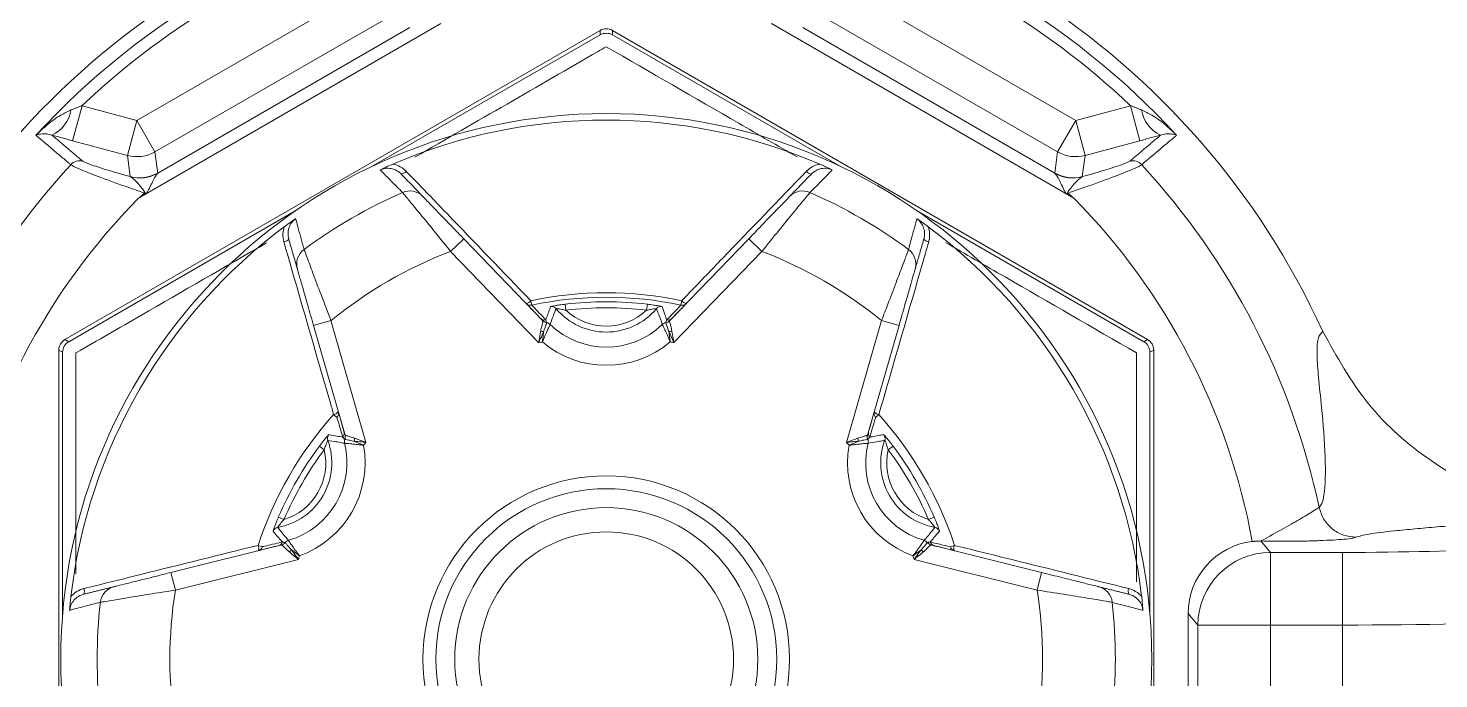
# Model space of a CAD drawing. Extents: x 12.1 to 108.7, y 1 to 80.4.
# Drawn here: x 102.11 to 103.274, y 31.961 to 32.497 of the extents above; entities that cross this region are included whole.
import ezdxf

# ---------------------------------------------------------------- set-up
doc = ezdxf.new("R2010")
doc.units = 0
doc.header["$MEASUREMENT"] = 0
doc.linetypes.add('SLD-Solid', pattern=[0])
doc.layers.add('OBJECT', color=7, linetype='CONTINUOUS')

msp = doc.modelspace()

# ---------------------------------------------------------------- linework, layer by layer
at = {"layer": 'OBJECT', "linetype": 'SLD-Solid', "lineweight": 15}
for p, q in [((102.3956, 32.5345), (102.1995, 32.4213)), ((102.9741, 32.4213), (102.778, 32.5345)), ((102.2145, 32.3953), (102.4106, 32.5085)), ((102.763, 32.5085), (102.9591, 32.3953)), ((102.5818, 32.4955), (102.1402, 32.2405)), ((102.4504, 32.5011), (102.201, 32.3571)), ((102.2168, 32.3777), (102.4247, 32.4978)), ((102.5818, 32.4919), (102.3943, 32.3837)), ((102.5818, 32.4919), (102.5818, 32.4955)), ((103.0334, 32.2405), (102.5918, 32.4955)), ((102.5918, 32.4955), (102.5918, 32.4919)), ((102.7793, 32.3837), (102.5918, 32.4919)), ((102.9726, 32.3571), (102.7232, 32.5011)), ((102.7489, 32.4978), (102.9568, 32.3777)), ((102.1543, 32.4334), (102.1465, 32.4045)), ((102.1543, 32.4334), (102.1995, 32.4213)), ((102.9741, 32.4213), (103.0194, 32.4334)), ((103.0271, 32.4045), (103.0194, 32.4334)), ((102.1995, 32.4213), (102.1918, 32.3923)), ((102.1995, 32.4213), (102.2145, 32.3953)), ((102.9591, 32.3953), (102.9741, 32.4213)), ((102.9818, 32.3923), (102.9741, 32.4213)), ((102.1918, 32.3923), (102.1465, 32.4045)), ((103.0271, 32.4045), (102.9818, 32.3923)), ((102.1941, 32.3749), (102.1918, 32.3923)), ((102.2145, 32.3953), (102.2168, 32.3779)), ((102.9568, 32.3779), (102.9591, 32.3953)), ((102.9818, 32.3923), (102.9795, 32.3749)), ((102.2065, 32.3605), (102.206, 32.3612)), ((102.9676, 32.3612), (102.9671, 32.3605)), ((102.3308, 32.347), (102.1433, 32.2387)), ((103.0303, 32.2387), (102.8428, 32.347)), ((102.4584, 32.3133), (102.4692, 32.3237)), ((102.4692, 32.3237), (102.5346, 32.2559)), ((102.639, 32.2559), (102.7044, 32.3237)), ((102.7152, 32.3133), (102.7044, 32.3237)), ((102.531, 32.238), (102.4584, 32.3133)), ((102.7152, 32.3133), (102.6426, 32.238)), ((102.5253, 32.269), (102.5245, 32.2726)), ((102.5529, 32.2697), (102.5535, 32.2647)), ((102.6201, 32.2647), (102.6207, 32.2697)), ((102.6483, 32.269), (102.6491, 32.2726)), ((102.3597, 32.2563), (102.3453, 32.2522)), ((102.3713, 32.1616), (102.3453, 32.2522)), ((102.3597, 32.2563), (102.3885, 32.1557)), ((102.7851, 32.1557), (102.8139, 32.2563)), ((102.8283, 32.2522), (102.8023, 32.1616)), ((102.8139, 32.2563), (102.8283, 32.2522)), ((102.1402, 32.2405), (102.1433, 32.2387)), ((103.0303, 32.2387), (103.0334, 32.2405)), ((102.1352, 32.2319), (102.1352, 31.7219)), ((102.1383, 32.2301), (102.1352, 32.2319)), ((102.1383, 32.2301), (102.1383, 32.0136)), ((103.0384, 32.2319), (103.0353, 32.2301)), ((103.0353, 32.0136), (103.0353, 32.2301)), ((103.0384, 31.7219), (103.0384, 32.2319)), ((102.3646, 32.1762), (102.3619, 32.1787)), ((102.809, 32.1762), (102.8117, 32.1787)), ((102.3542, 32.1496), (102.3502, 32.1526)), ((102.8235, 32.1526), (102.8194, 32.1496)), ((102.3163, 32.094), (102.3209, 32.092)), ((102.8527, 32.092), (102.8573, 32.094)), ((103.1267, 32.0744), (103.1347, 32.065)), ((102.2277, 32.0484), (102.3191, 32.0712)), ((102.3031, 32.0696), (102.2996, 32.0708)), ((102.8545, 32.0712), (102.9459, 32.0484)), ((102.8705, 32.0696), (102.874, 32.0708)), ((103.1347, 32.0051), (103.1347, 32.065)), ((103.1347, 32.065), (103.1943, 32.065)), ((103.1943, 32.0051), (103.1943, 32.065)), ((102.2313, 32.0339), (102.2277, 32.0484)), ((102.3328, 32.0592), (102.2313, 32.0339)), ((102.9423, 32.0339), (102.8408, 32.0592)), ((102.9423, 32.0339), (102.9459, 32.0484)), ((103.0668, 32.0145), (103.0668, 31.9393)), ((103.0748, 32.0051), (103.0668, 32.0145)), ((103.1347, 32.0051), (103.0748, 32.0051)), ((103.0748, 32.0051), (103.0748, 31.9487)), ((103.1347, 32.0051), (103.1347, 31.9487)), ((103.1943, 32.0051), (103.1347, 32.0051)), ((103.1943, 32.0051), (103.1943, 31.9487))]:
    msp.add_line(p, q, dxfattribs=at)
for radius in [0.45, 0.1512, 0.1406, 0.125, 0.105]:
    msp.add_circle((102.5868, 31.9769), radius, dxfattribs=at)
for centre, radius, start, end in [((102.5868, 31.9769), 0.65, 24.5823, 155.4177), ((102.5868, 31.9769), 0.6388, 102.5667, 137.4333), ((102.5868, 31.9769), 0.6388, 42.5667, 77.4333), ((102.5868, 31.9769), 0.6289, 106.5431, 133.4569), ((102.5868, 31.9769), 0.6289, 46.5431, 73.4569), ((102.1182, 32.4341), 0.0273, 294.4858, 351.3723), ((102.5868, 31.9769), 0.4447, 66.6768, 113.3232), ((103.0554, 32.4341), 0.0273, 188.6277, 245.5142), ((102.1524, 32.378), 0.01, 75.4483, 137.4166), ((102.1995, 32.4214), 0.03, 255.0672, 299.9328), ((102.9741, 32.4214), 0.03, 240.0672, 284.9328), ((103.0212, 32.378), 0.01, 42.5834, 104.5517), ((102.5868, 31.9769), 0.6012, 137.2855, 167.9698), ((102.2018, 32.4039), 0.03, 255.0672, 299.9328), ((102.2019, 32.4038), 0.03, 255.361, 299.7401), ((102.4172, 32.3826), 0.00554, 274.1249, 324.0912), ((102.7564, 32.3826), 0.00554, 215.9088, 265.8751), ((102.9718, 32.4039), 0.03, 240.0672, 284.9328), ((102.9717, 32.4038), 0.03, 240.2599, 284.639), ((102.5868, 31.9769), 0.6012, 12.0302, 42.7145), ((102.4248, 32.3481), 0.015, 44.0247, 113.6711), ((102.7488, 32.3481), 0.015, 66.3289, 135.9753), ((102.5868, 31.9769), 0.5417, 135.4189, 169.6766), ((102.5868, 31.9769), 0.42, 113.5827, 126.4173), ((102.5868, 31.9769), 0.42, 53.5827, 66.4173), ((102.5868, 31.9769), 0.5417, 10.3234, 44.5811), ((102.5868, 31.9769), 0.4447, 126.6768, 173.3232), ((102.5868, 31.9769), 0.4447, 6.6768, 53.3232), ((102.3203, 32.3266), 0.00554, 275.9088, 325.8751), ((102.8534, 32.3266), 0.00554, 214.1249, 264.0912), ((102.3464, 32.3028), 0.015, 126.3289, 195.9753), ((102.5868, 31.9769), 0.36, 110.8963, 129.1037), ((102.5868, 31.9769), 0.36, 50.8963, 69.1037), ((102.8272, 32.3028), 0.015, 344.0247, 53.6711), ((102.5201, 32.2759), 0.00556, 276.1512, 323.3229), ((102.5242, 32.2738), 0.00499, 224.0084, 281.9506), ((102.5868, 31.9769), 0.3022, 78.1041, 101.8959), ((102.5868, 31.9769), 0.2985, 78.1041, 101.8959), ((102.5868, 31.9769), 0.2948, 83.404, 96.596), ((102.6494, 32.2738), 0.00499, 258.0494, 315.9916), ((102.6536, 32.2759), 0.00556, 216.6771, 263.8488), ((102.5361, 32.2616), 0.00499, 224.008, 280.1591), ((102.5416, 32.2628), 0.005, 40.1217, 98.9421), ((102.5868, 32.3008), 0.0541, 220.0798, 319.9202), ((102.5868, 31.9769), 0.2898, 83.404, 96.596), ((102.5868, 32.3008), 0.0491, 227.2936, 312.7064), ((102.632, 32.2628), 0.005, 81.0579, 139.8783), ((102.6375, 32.2616), 0.00499, 259.8409, 315.992), ((102.537, 32.257), 0.0102, 245.2977, 259.5307), ((102.5382, 32.2594), 0.00499, 224.0064, 263.6986), ((102.5383, 32.2593), 0.005, 224.0353, 263.4569), ((102.5371, 32.2494), 0.005, 46.0035, 83.4663), ((102.5868, 32.3008), 0.0665, 225.9657, 314.0343), ((102.6365, 32.2494), 0.005, 96.5337, 133.9965), ((102.6354, 32.2593), 0.005, 276.5431, 315.9647), ((102.6354, 32.2594), 0.00499, 276.3014, 315.9936), ((102.6366, 32.257), 0.0102, 280.4693, 294.7023), ((102.5868, 31.9769), 0.267, 101.383, 102.0535), ((102.5868, 32.3008), 0.0815, 229.7036, 310.2964), ((102.5868, 31.9769), 0.267, 77.9465, 78.617), ((102.5868, 31.9769), 0.3022, 138.1041, 161.8959), ((102.3612, 32.1842), 0.00556, 276.6771, 323.8488), ((102.3609, 32.1796), 0.00499, 318.0494, 15.9916), ((102.8127, 32.1796), 0.00499, 164.0084, 221.9506), ((102.8124, 32.1842), 0.00556, 216.1512, 263.3229), ((102.5868, 31.9769), 0.3022, 18.1041, 41.8959), ((102.3656, 32.1632), 0.00499, 319.8409, 15.992), ((102.808, 32.1632), 0.00499, 164.008, 220.1591), ((102.3063, 32.1389), 0.0541, 280.0798, 19.9202), ((102.3063, 32.1389), 0.0665, 285.9657, 14.0343), ((102.3063, 32.1389), 0.0815, 289.7036, 10.2964), ((102.3618, 32.159), 0.005, 141.0579, 199.8783), ((102.3757, 32.1562), 0.005, 156.5337, 193.9965), ((102.3665, 32.1602), 0.00499, 336.3014, 15.9936), ((102.3665, 32.1602), 0.005, 336.5431, 15.9647), ((102.3691, 32.1601), 0.0102, 340.4693, 354.7023), ((102.5868, 31.9769), 0.267, 137.9465, 138.617), ((102.5868, 31.9769), 0.267, 41.383, 42.0535), ((102.8673, 32.1389), 0.0815, 169.7036, 250.2964), ((102.8045, 32.1601), 0.0102, 185.2977, 199.5307), ((102.8673, 32.1389), 0.0665, 165.9657, 254.0343), ((102.8071, 32.1602), 0.00499, 164.0064, 203.6986), ((102.8071, 32.1602), 0.005, 164.0353, 203.4569), ((102.798, 32.1562), 0.005, 346.0035, 23.4663), ((102.8673, 32.1389), 0.0541, 160.0798, 259.9202), ((102.8118, 32.159), 0.005, 340.1217, 38.9421), ((102.5868, 31.9769), 0.2948, 143.404, 156.596), ((102.3063, 32.1389), 0.0491, 287.2936, 12.7064), ((102.5868, 31.9769), 0.2898, 143.404, 156.596), ((102.8673, 32.1389), 0.0491, 167.2936, 252.7064), ((102.5868, 31.9769), 0.2898, 23.404, 36.596), ((102.5868, 31.9769), 0.2948, 23.404, 36.596), ((102.3166, 32.0807), 0.005, 100.1217, 158.9421), ((102.857, 32.0807), 0.005, 21.0579, 79.8783), ((102.3149, 32.0753), 0.00499, 284.008, 340.1591), ((102.3179, 32.0761), 0.005, 284.0353, 323.4569), ((102.3179, 32.0761), 0.00499, 284.0064, 323.6986), ((102.326, 32.0701), 0.005, 106.0035, 143.4663), ((102.8476, 32.0701), 0.005, 36.5337, 73.9965), ((102.8557, 32.0761), 0.005, 216.5431, 255.9647), ((102.8557, 32.0761), 0.00499, 216.3014, 255.9936), ((102.8587, 32.0753), 0.00499, 199.8409, 255.992), ((102.2945, 32.0686), 0.00556, 336.1512, 23.3229), ((102.2984, 32.0712), 0.00499, 284.0084, 341.9506), ((102.3193, 32.0738), 0.0102, 305.2977, 319.5307), ((102.5868, 31.9769), 0.267, 161.383, 162.0535), ((102.5868, 31.9769), 0.267, 17.9465, 18.617), ((102.8543, 32.0738), 0.0102, 220.4693, 234.7023), ((102.8752, 32.0712), 0.00499, 198.0494, 255.9916), ((102.8791, 32.0686), 0.00556, 156.6771, 203.8488), ((103.135, 32.0049), 0.0601, 90.1999, 179.7717), ((102.1844, 32.0222), 0.015, 104.0247, 173.6711), ((102.9893, 32.0222), 0.015, 6.3289, 75.9753), ((102.1507, 32.0329), 0.00554, 334.1249, 24.0912), ((102.5868, 31.9769), 0.36, 170.8963, 189.1037), ((102.5868, 31.9769), 0.36, 350.8963, 9.1037), ((103.0229, 32.0329), 0.00554, 155.9088, 205.8751), ((102.5868, 31.9769), 0.42, 173.5827, 186.4173), ((102.5868, 31.9769), 0.42, 353.5827, 6.4173)]:
    msp.add_arc(centre, radius, start, end, dxfattribs=at)
for centre, major_axis, ratio, start_param, end_param in [((102.5868, 32.4869), (0, 0.01), 0.999949, 5.759609, 6.806762), ((102.5868, 32.4832), (0, 0.01), 0.999949, 5.759609, 6.806762), ((102.1452, 32.2319), (-0.00866, 0.005), 0.999949, 5.759609, 6.806762), ((102.1483, 32.2301), (-0.00866, 0.005), 0.999949, 5.759609, 6.806762), ((103.0253, 32.2301), (0.00866, 0.005), 0.999949, 5.759609, 6.806762), ((103.0284, 32.2319), (0.00866, 0.005), 0.999949, 5.759609, 6.806762), ((103.1269, 32.0143), (-0.0392, 0.0457), 0.996772, 5.693036, 7.143921), ((103.1943, 32.0766), (0.19, 0), 0.061163, 4.712389, 6.230825), ((103.1943, 32.0167), (0.25, 0), 0.046484, 4.712389, 6.230825)]:
    msp.add_ellipse(centre, major_axis=major_axis, ratio=ratio, start_param=start_param, end_param=end_param, dxfattribs=at)
for points, knots in [([(102.5868, 32.4821), (102.5846, 32.4808), (102.5326, 32.4508), (102.4797, 32.4202), (102.429, 32.391)], [0, 0, 0, 0, 0.042146, 1, 1, 1, 1]), ([(102.7443, 32.3912), (102.7282, 32.4004), (102.6753, 32.431), (102.6232, 32.4611), (102.5868, 32.4821)], [0, 0, 0, 0, 0.303448, 1, 1, 1, 1]), ([(102.1163, 32.409), (102.1164, 32.4091), (102.1193, 32.4121), (102.1258, 32.418), (102.1353, 32.4253), (102.1424, 32.4286), (102.1452, 32.43)], [0, 0, 0, 0, 0.006878, 0.3542888, 0.740857, 1, 1, 1, 1]), ([(103.0284, 32.43), (103.0312, 32.4286), (103.0383, 32.4253), (103.0478, 32.418), (103.0543, 32.4121), (103.0572, 32.4091), (103.0573, 32.409)], [0, 0, 0, 0, 0.259143, 0.645711, 0.993122, 1, 1, 1, 1]), ([(102.1295, 32.4092), (102.128, 32.4096), (102.1243, 32.4105), (102.1202, 32.4102), (102.1175, 32.4095), (102.1164, 32.409), (102.1163, 32.409)], [0, 0, 0, 0, 0.2541603, 0.6413999, 0.9929433, 1, 1, 1, 1]), ([(102.1451, 32.3847), (102.1444, 32.3853), (102.1413, 32.3879), (102.1318, 32.396), (102.1228, 32.4035), (102.1163, 32.409)], [0, 0, 0, 0, 0.064852, 0.324258, 1, 1, 1, 1]), ([(103.0573, 32.409), (103.0567, 32.4085), (103.0535, 32.4059), (103.044, 32.3978), (103.035, 32.3902), (103.0285, 32.3847)], [0, 0, 0, 0, 0.064852, 0.324258, 1, 1, 1, 1]), ([(103.0573, 32.409), (103.0573, 32.409), (103.0561, 32.4095), (103.0534, 32.4102), (103.0493, 32.4105), (103.0456, 32.4096), (103.0441, 32.4092)], [0, 0, 0, 0, 0.0070567, 0.3586001, 0.7458397, 1, 1, 1, 1]), ([(102.1549, 32.3876), (102.1552, 32.3875), (102.1562, 32.3868), (102.1622, 32.3845), (102.1759, 32.3801), (102.1881, 32.3766), (102.1941, 32.3749)], [0, 0, 0, 0, 0.092743, 0.368056, 0.688408, 1, 1, 1, 1]), ([(102.9795, 32.3749), (102.9856, 32.3766), (102.9978, 32.3801), (103.0114, 32.3845), (103.0174, 32.3868), (103.0184, 32.3875), (103.0187, 32.3876)], [0, 0, 0, 0, 0.311592, 0.631944, 0.907257, 1, 1, 1, 1]), ([(102.206, 32.3612), (102.2058, 32.3613), (102.2014, 32.3628), (102.1887, 32.3673), (102.1697, 32.3742), (102.1534, 32.3806), (102.1466, 32.3837), (102.1454, 32.3845), (102.1451, 32.3847)], [0, 0, 0, 0, 0.008302, 0.15352, 0.438825, 0.698284, 0.923791, 1, 1, 1, 1]), ([(102.206, 32.3612), (102.2061, 32.3612), (102.2062, 32.3612), (102.2063, 32.3612), (102.2063, 32.3613), (102.2063, 32.3614), (102.2064, 32.3615), (102.2062, 32.3619), (102.2053, 32.3633), (102.2029, 32.3664), (102.1994, 32.3705), (102.1963, 32.3736), (102.1948, 32.3745), (102.1943, 32.3748)], [0, 0, 0, 0, 0.006251, 0.010873, 0.014164, 0.017464, 0.021803, 0.032032, 0.073944, 0.240397, 0.569572, 0.838891, 1, 1, 1, 1]), ([(102.2168, 32.3777), (102.2165, 32.3775), (102.2158, 32.3767), (102.2141, 32.3737), (102.2118, 32.3693), (102.2097, 32.365), (102.2083, 32.3622), (102.2074, 32.3611), (102.2069, 32.3607), (102.2067, 32.3606), (102.2065, 32.3605)], [0, 0, 0, 0, 0.122284, 0.317428, 0.550884, 0.808436, 0.924596, 0.961092, 0.979105, 1, 1, 1, 1]), ([(102.4004, 32.3804), (102.4004, 32.3805), (102.4022, 32.3814), (102.4055, 32.383), (102.4092, 32.3846), (102.4107, 32.3853)], [0, 0, 0, 0, 0.012918, 0.582056, 1, 1, 1, 1]), ([(102.4176, 32.3771), (102.4174, 32.3773), (102.4161, 32.3786), (102.413, 32.3806), (102.4083, 32.382), (102.4038, 32.3818), (102.4014, 32.3808), (102.4004, 32.3804)], [0, 0, 0, 0, 0.04523, 0.320614, 0.582247, 0.835519, 1, 1, 1, 1]), ([(102.4188, 32.3618), (102.4184, 32.3622), (102.4164, 32.3642), (102.4103, 32.3704), (102.4045, 32.3762), (102.4004, 32.3804)], [0, 0, 0, 0, 0.063926, 0.319628, 1, 1, 1, 1]), ([(102.4107, 32.3853), (102.4123, 32.3849), (102.4161, 32.3839), (102.4196, 32.3814), (102.4215, 32.3796), (102.4217, 32.3793)], [0, 0, 0, 0, 0.383644, 0.913365, 1, 1, 1, 1]), ([(102.4217, 32.3793), (102.424, 32.377), (102.4352, 32.3654), (102.4694, 32.3299), (102.5015, 32.2965), (102.5245, 32.2726)], [0, 0, 0, 0, 0.0656031, 0.3280158, 1, 1, 1, 1]), ([(102.6491, 32.2726), (102.6513, 32.2749), (102.6626, 32.2866), (102.6969, 32.3223), (102.7289, 32.3555), (102.7519, 32.3793)], [0, 0, 0, 0, 0.0656029, 0.3280162, 1, 1, 1, 1]), ([(102.7519, 32.3793), (102.7522, 32.3796), (102.754, 32.3814), (102.7575, 32.3839), (102.7613, 32.3849), (102.7629, 32.3853)], [0, 0, 0, 0, 0.086635, 0.616356, 1, 1, 1, 1]), ([(102.7732, 32.3804), (102.7729, 32.3801), (102.771, 32.3782), (102.7649, 32.372), (102.7591, 32.3661), (102.7548, 32.3618)], [0, 0, 0, 0, 0.056184, 0.311886, 1, 1, 1, 1]), ([(102.7732, 32.3804), (102.7723, 32.3808), (102.7698, 32.3818), (102.7654, 32.382), (102.7606, 32.3806), (102.7575, 32.3786), (102.7562, 32.3773), (102.756, 32.3771)], [0, 0, 0, 0, 0.164481, 0.417753, 0.679386, 0.95477, 1, 1, 1, 1]), ([(102.7629, 32.3853), (102.7644, 32.3846), (102.7681, 32.383), (102.7714, 32.3814), (102.7732, 32.3805), (102.7732, 32.3804)], [0, 0, 0, 0, 0.417944, 0.987082, 1, 1, 1, 1]), ([(102.9671, 32.3605), (102.9669, 32.3606), (102.9667, 32.3607), (102.9662, 32.3611), (102.9653, 32.3622), (102.9639, 32.365), (102.9618, 32.3693), (102.9596, 32.3737), (102.9578, 32.3767), (102.9571, 32.3775), (102.9568, 32.3777)], [0, 0, 0, 0, 0.020895, 0.038908, 0.075404, 0.191564, 0.449116, 0.682572, 0.877716, 1, 1, 1, 1]), ([(102.9793, 32.3748), (102.9788, 32.3745), (102.9775, 32.3737), (102.975, 32.3713), (102.9718, 32.3677), (102.9692, 32.3643), (102.9675, 32.3623), (102.9673, 32.3615), (102.9673, 32.3614), (102.9673, 32.3613), (102.9673, 32.3613), (102.9674, 32.3612), (102.9675, 32.3612), (102.9676, 32.3612), (102.9676, 32.3612)], [0, 0, 0, 0, 0.153502, 0.380166, 0.626293, 0.875654, 0.967797, 0.976809, 0.980954, 0.984134, 0.9874, 0.990544, 0.996552, 1, 1, 1, 1]), ([(103.0285, 32.3847), (103.0282, 32.3845), (103.0271, 32.3837), (103.0202, 32.3806), (103.0039, 32.3742), (102.9849, 32.3673), (102.9722, 32.3628), (102.9678, 32.3613), (102.9676, 32.3612)], [0, 0, 0, 0, 0.076209, 0.301716, 0.561175, 0.84648, 0.991698, 1, 1, 1, 1]), ([(102.201, 32.3571), (102.2014, 32.3574), (102.203, 32.3588), (102.2047, 32.3601), (102.206, 32.3612)], [0, 0, 0, 0, 0.220699, 1, 1, 1, 1]), ([(102.2065, 32.3605), (102.205, 32.3596), (102.2032, 32.3584), (102.2013, 32.3573), (102.201, 32.3571)], [0, 0, 0, 0, 0.813974, 1, 1, 1, 1]), ([(102.4584, 32.3133), (102.4553, 32.3171), (102.448, 32.3262), (102.4372, 32.3395), (102.4275, 32.3513), (102.4207, 32.3595), (102.4194, 32.361), (102.4188, 32.3618)], [0, 0, 0, 0, 0.156463, 0.377207, 0.586936, 0.792743, 1, 1, 1, 1]), ([(102.4356, 32.3585), (102.4361, 32.3579), (102.4372, 32.3568), (102.4429, 32.3509), (102.4511, 32.3424), (102.4603, 32.3329), (102.4666, 32.3264), (102.4692, 32.3237)], [0, 0, 0, 0, 0.204174, 0.408136, 0.617898, 0.840881, 1, 1, 1, 1]), ([(102.7044, 32.3237), (102.7085, 32.3279), (102.7165, 32.3362), (102.7271, 32.3472), (102.7346, 32.355), (102.7376, 32.358), (102.738, 32.3584), (102.738, 32.3585)], [0, 0, 0, 0, 0.244965, 0.490375, 0.723034, 0.938923, 1, 1, 1, 1]), ([(102.7548, 32.3618), (102.7547, 32.3617), (102.7542, 32.3611), (102.7508, 32.3569), (102.7419, 32.3462), (102.7294, 32.3309), (102.7199, 32.3191), (102.7152, 32.3133)], [0, 0, 0, 0, 0.06206, 0.280895, 0.514816, 0.758819, 1, 1, 1, 1]), ([(102.9726, 32.3571), (102.9723, 32.3573), (102.9704, 32.3584), (102.9686, 32.3596), (102.9671, 32.3605)], [0, 0, 0, 0, 0.186026, 1, 1, 1, 1]), ([(102.9676, 32.3612), (102.9689, 32.3601), (102.9706, 32.3588), (102.9722, 32.3574), (102.9726, 32.3571)], [0, 0, 0, 0, 0.779301, 1, 1, 1, 1]), ([(102.3212, 32.3336), (102.3225, 32.3346), (102.3258, 32.3369), (102.3288, 32.339), (102.3305, 32.3401), (102.3306, 32.3401)], [0, 0, 0, 0, 0.417944, 0.987082, 1, 1, 1, 1]), ([(102.3306, 32.3401), (102.3298, 32.3395), (102.3276, 32.3378), (102.3252, 32.3339), (102.3239, 32.3287), (102.3245, 32.3252), (102.3248, 32.3235)], [0, 0, 0, 0, 0.156476, 0.428039, 0.712633, 1, 1, 1, 1]), ([(102.3306, 32.3401), (102.3307, 32.3397), (102.3314, 32.337), (102.3337, 32.3286), (102.3359, 32.3207), (102.3375, 32.3149)], [0, 0, 0, 0, 0.056184, 0.311886, 1, 1, 1, 1]), ([(102.8361, 32.3149), (102.8363, 32.3154), (102.837, 32.3181), (102.8393, 32.3265), (102.8415, 32.3344), (102.8431, 32.3401)], [0, 0, 0, 0, 0.063926, 0.319628, 1, 1, 1, 1]), ([(102.8431, 32.3401), (102.8431, 32.3401), (102.8448, 32.339), (102.8478, 32.3369), (102.8511, 32.3346), (102.8524, 32.3336)], [0, 0, 0, 0, 0.0129183, 0.5820561, 1, 1, 1, 1]), ([(102.8488, 32.3235), (102.849, 32.3245), (102.8496, 32.327), (102.8492, 32.3314), (102.8473, 32.3359), (102.8449, 32.3387), (102.8434, 32.3399), (102.8431, 32.3401)], [0, 0, 0, 0, 0.164094, 0.433236, 0.690435, 0.942568, 1, 1, 1, 1]), ([(102.3208, 32.3211), (102.3204, 32.3234), (102.3195, 32.3276), (102.3207, 32.3317), (102.3212, 32.3336)], [0, 0, 0, 0, 0.552199, 1, 1, 1, 1]), ([(102.8524, 32.3336), (102.8526, 32.3329), (102.8535, 32.3301), (102.8538, 32.3258), (102.8531, 32.3224), (102.8528, 32.3211)], [0, 0, 0, 0, 0.165835, 0.685376, 1, 1, 1, 1]), ([(102.3066, 32.3203), (102.2719, 32.3003), (102.2191, 32.2698), (102.1672, 32.2398), (102.1493, 32.2295)], [0, 0, 0, 0, 0.656517, 1, 1, 1, 1]), ([(102.3619, 32.1787), (102.361, 32.1818), (102.3565, 32.1974), (102.3428, 32.245), (102.33, 32.2893), (102.3208, 32.3211)], [0, 0, 0, 0, 0.065603, 0.328016, 1, 1, 1, 1]), ([(102.8528, 32.3211), (102.8519, 32.318), (102.8474, 32.3025), (102.8338, 32.2551), (102.8209, 32.2106), (102.8117, 32.1787)], [0, 0, 0, 0, 0.065603, 0.328016, 1, 1, 1, 1]), ([(103.0243, 32.2295), (102.9883, 32.2503), (102.936, 32.2805), (102.883, 32.3111), (102.8666, 32.3206)], [0, 0, 0, 0, 0.689676, 1, 1, 1, 1]), ([(102.3375, 32.3149), (102.3375, 32.3147), (102.3378, 32.314), (102.3397, 32.3089), (102.3446, 32.2958), (102.3515, 32.2773), (102.357, 32.2633), (102.3597, 32.2563)], [0, 0, 0, 0, 0.06206, 0.280895, 0.514816, 0.758819, 1, 1, 1, 1]), ([(102.8139, 32.2563), (102.8157, 32.2608), (102.8199, 32.2717), (102.826, 32.2878), (102.8314, 32.3021), (102.8351, 32.3121), (102.8358, 32.3139), (102.8361, 32.3149)], [0, 0, 0, 0, 0.156463, 0.377207, 0.586936, 0.792743, 1, 1, 1, 1]), ([(102.3453, 32.2522), (102.3437, 32.2577), (102.3405, 32.2689), (102.3363, 32.2836), (102.3333, 32.2939), (102.3322, 32.298), (102.332, 32.2985), (102.332, 32.2987)], [0, 0, 0, 0, 0.244965, 0.490375, 0.723034, 0.938923, 1, 1, 1, 1]), ([(102.8416, 32.2987), (102.8414, 32.2979), (102.841, 32.2965), (102.8387, 32.2886), (102.8355, 32.2772), (102.8318, 32.2645), (102.8294, 32.2558), (102.8283, 32.2522)], [0, 0, 0, 0, 0.204174, 0.408136, 0.617898, 0.840881, 1, 1, 1, 1]), ([(102.5529, 32.2697), (102.5514, 32.2695), (102.5486, 32.2692), (102.5452, 32.2686), (102.5428, 32.2682), (102.5412, 32.2679), (102.5409, 32.2678), (102.5408, 32.2677)], [0, 0, 0, 0, 0.273331, 0.47686, 0.65651, 0.828448, 1, 1, 1, 1]), ([(102.6328, 32.2677), (102.6328, 32.2677), (102.6327, 32.2678), (102.6318, 32.268), (102.6293, 32.2685), (102.6254, 32.2691), (102.6224, 32.2695), (102.6207, 32.2697)], [0, 0, 0, 0, 0.056803, 0.249162, 0.475339, 0.701406, 1, 1, 1, 1]), ([(102.5253, 32.269), (102.5254, 32.2689), (102.5258, 32.2684), (102.5278, 32.2663), (102.5316, 32.2623), (102.5351, 32.2587), (102.537, 32.2567)], [0, 0, 0, 0, 0.024416, 0.122079, 0.512732, 1, 1, 1, 1]), ([(102.5346, 32.2559), (102.5344, 32.2562), (102.5335, 32.257), (102.5329, 32.2577), (102.5325, 32.2581)], [0, 0, 0, 0, 0.323173, 1, 1, 1, 1]), ([(102.537, 32.2567), (102.5374, 32.2582), (102.5385, 32.2612), (102.5398, 32.2649), (102.5406, 32.2671), (102.5408, 32.2677)], [0, 0, 0, 0, 0.401816, 0.831187, 1, 1, 1, 1]), ([(102.5454, 32.266), (102.5452, 32.2654), (102.5443, 32.2633), (102.5426, 32.2589), (102.5413, 32.2552), (102.5406, 32.253)], [0, 0, 0, 0, 0.139147, 0.493066, 1, 1, 1, 1]), ([(102.5454, 32.266), (102.5455, 32.266), (102.5455, 32.266), (102.5459, 32.266), (102.5467, 32.266), (102.5483, 32.2658), (102.5506, 32.2654), (102.5524, 32.265), (102.5535, 32.2647)], [0, 0, 0, 0, 0.118661, 0.142604, 0.293282, 0.465512, 0.680632, 1, 1, 1, 1]), ([(102.6201, 32.2647), (102.6213, 32.265), (102.6233, 32.2654), (102.6256, 32.2658), (102.6269, 32.2659), (102.6276, 32.266), (102.628, 32.266), (102.6282, 32.266), (102.6282, 32.266), (102.6282, 32.266)], [0, 0, 0, 0, 0.34673, 0.581129, 0.720204, 0.790705, 0.905611, 0.953256, 1, 1, 1, 1]), ([(102.633, 32.253), (102.6328, 32.2537), (102.6321, 32.2559), (102.6305, 32.2602), (102.629, 32.2639), (102.6282, 32.266)], [0, 0, 0, 0, 0.153014, 0.506934, 1, 1, 1, 1]), ([(102.6328, 32.2677), (102.6336, 32.2655), (102.635, 32.2618), (102.6362, 32.2582), (102.6366, 32.2567)], [0, 0, 0, 0, 0.598184, 1, 1, 1, 1]), ([(102.6366, 32.2567), (102.6367, 32.2568), (102.6372, 32.2573), (102.6392, 32.2594), (102.6431, 32.2634), (102.6464, 32.267), (102.6483, 32.269)], [0, 0, 0, 0, 0.024416, 0.122079, 0.512732, 1, 1, 1, 1]), ([(102.6411, 32.2581), (102.641, 32.258), (102.6404, 32.2574), (102.6396, 32.2566), (102.639, 32.2559)], [0, 0, 0, 0, 0.150177, 1, 1, 1, 1]), ([(102.531, 32.238), (102.5311, 32.2381), (102.5314, 32.2404), (102.532, 32.2438), (102.5326, 32.2468), (102.5327, 32.2477)], [0, 0, 0, 0, 0.018319, 0.693907, 1, 1, 1, 1]), ([(102.5351, 32.247), (102.5348, 32.2461), (102.5335, 32.2434), (102.532, 32.2402), (102.5311, 32.2381), (102.531, 32.238)], [0, 0, 0, 0, 0.30583, 0.981652, 1, 1, 1, 1]), ([(102.5327, 32.2477), (102.5328, 32.248), (102.5331, 32.2498), (102.5338, 32.2525), (102.5345, 32.2552), (102.5346, 32.2556), (102.5347, 32.2559)], [0, 0, 0, 0, 0.062329, 0.390489, 0.697879, 1, 1, 1, 1]), ([(102.5406, 32.253), (102.5405, 32.2529), (102.5404, 32.2526), (102.5396, 32.2509), (102.5383, 32.2482), (102.5368, 32.2449), (102.5354, 32.2418), (102.5347, 32.2401), (102.5344, 32.2394), (102.5343, 32.239), (102.5342, 32.2389), (102.5342, 32.2388), (102.5341, 32.2387), (102.5341, 32.2387)], [0, 0, 0, 0, 0.161606, 0.358973, 0.496159, 0.744757, 0.880349, 0.942195, 0.971861, 0.986271, 0.991469, 0.992933, 1, 1, 1, 1]), ([(102.5341, 32.2387), (102.5341, 32.2387), (102.5341, 32.2388), (102.5341, 32.2389), (102.5342, 32.2391), (102.5342, 32.2395), (102.5343, 32.2403), (102.5345, 32.242), (102.5348, 32.2444), (102.535, 32.2462), (102.5351, 32.247)], [0, 0, 0, 0, 0.0189315, 0.0228576, 0.0379267, 0.0775799, 0.1587337, 0.3259284, 0.6848276, 1, 1, 1, 1]), ([(102.5377, 32.2544), (102.5376, 32.2542), (102.5375, 32.2538), (102.5366, 32.2514), (102.5357, 32.2488), (102.5352, 32.2472), (102.5351, 32.247)], [0, 0, 0, 0, 0.303836, 0.61198, 0.938473, 1, 1, 1, 1]), ([(102.537, 32.2567), (102.537, 32.2566), (102.5371, 32.256), (102.5373, 32.2553), (102.5376, 32.2546), (102.5377, 32.2544)], [0, 0, 0, 0, 0.149392, 0.746961, 1, 1, 1, 1]), ([(102.6395, 32.2387), (102.6395, 32.2387), (102.6395, 32.2388), (102.6394, 32.2389), (102.6394, 32.239), (102.6392, 32.2394), (102.6389, 32.2401), (102.6382, 32.2418), (102.6368, 32.2449), (102.6354, 32.2482), (102.634, 32.2509), (102.6332, 32.2526), (102.6331, 32.2529), (102.633, 32.253)], [0, 0, 0, 0, 0.007067, 0.008531, 0.013729, 0.028139, 0.057805, 0.119651, 0.255243, 0.503841, 0.641027, 0.838394, 1, 1, 1, 1]), ([(102.6359, 32.2544), (102.6362, 32.2551), (102.6364, 32.2559), (102.6366, 32.2566), (102.6366, 32.2567)], [0, 0, 0, 0, 0.849802, 1, 1, 1, 1]), ([(102.6385, 32.247), (102.6384, 32.2472), (102.6379, 32.2488), (102.637, 32.2514), (102.6362, 32.2538), (102.636, 32.2542), (102.6359, 32.2544)], [0, 0, 0, 0, 0.061214, 0.387729, 0.695884, 1, 1, 1, 1]), ([(102.6385, 32.247), (102.6386, 32.2462), (102.6388, 32.2444), (102.6391, 32.242), (102.6393, 32.2403), (102.6394, 32.2395), (102.6395, 32.2391), (102.6395, 32.2389), (102.6395, 32.2388), (102.6395, 32.2387), (102.6395, 32.2387)], [0, 0, 0, 0, 0.315172, 0.674072, 0.841266, 0.92242, 0.962073, 0.977142, 0.981068, 1, 1, 1, 1]), ([(102.6426, 32.238), (102.6425, 32.2381), (102.6416, 32.2402), (102.6401, 32.2434), (102.6389, 32.2461), (102.6385, 32.247)], [0, 0, 0, 0, 0.018348, 0.69417, 1, 1, 1, 1]), ([(102.639, 32.2559), (102.639, 32.2556), (102.6391, 32.2552), (102.6399, 32.2525), (102.6405, 32.2498), (102.6408, 32.248), (102.6409, 32.2477)], [0, 0, 0, 0, 0.3024001, 0.6098015, 0.9379888, 1, 1, 1, 1]), ([(102.6409, 32.2477), (102.641, 32.2468), (102.6416, 32.2438), (102.6422, 32.2404), (102.6426, 32.2381), (102.6426, 32.238)], [0, 0, 0, 0, 0.306093, 0.981681, 1, 1, 1, 1]), ([(103.1748, 32.1022), (103.1756, 32.1031), (103.1774, 32.1048), (103.18, 32.1165), (103.1805, 32.1444), (103.1774, 32.1806), (103.1743, 32.2091), (103.1729, 32.2284), (103.1733, 32.2425), (103.1764, 32.2457), (103.1779, 32.2473)], [0, 0, 0, 0, 0.0571935, 0.1198466, 0.3009846, 0.5064896, 0.6420707, 0.7601774, 0.881305, 1, 1, 1, 1]), ([(103.1779, 32.2473), (103.1894, 32.2265), (103.2126, 32.1849), (103.2659, 32.1383), (103.3273, 32.1059), (103.372, 32.1008), (103.3945, 32.0982)], [0, 0, 0, 0, 0.2494679, 0.4993192, 0.7491667, 1, 1, 1, 1]), ([(102.1493, 32.2295), (102.1493, 32.1879), (102.1493, 32.1275), (102.1493, 32.0662), (102.1493, 32.0472)], [0, 0, 0, 0, 0.68906, 1, 1, 1, 1]), ([(103.0243, 32.0407), (103.0243, 32.0616), (103.0243, 32.125), (103.0243, 32.1875), (103.0243, 32.2295)], [0, 0, 0, 0, 0.328925, 1, 1, 1, 1]), ([(102.3694, 32.16), (102.3694, 32.1601), (102.3692, 32.1608), (102.3684, 32.1636), (102.3668, 32.1689), (102.3654, 32.1736), (102.3646, 32.1762)], [0, 0, 0, 0, 0.024416, 0.122079, 0.512732, 1, 1, 1, 1]), ([(102.809, 32.1762), (102.8089, 32.1761), (102.8087, 32.1754), (102.8079, 32.1727), (102.8064, 32.1674), (102.805, 32.1626), (102.8042, 32.16)], [0, 0, 0, 0, 0.024416, 0.122079, 0.512732, 1, 1, 1, 1]), ([(102.3704, 32.1646), (102.3705, 32.1644), (102.3707, 32.1636), (102.371, 32.1625), (102.3713, 32.1616)], [0, 0, 0, 0, 0.150177, 1, 1, 1, 1]), ([(102.8023, 32.1616), (102.8024, 32.1619), (102.8028, 32.1631), (102.803, 32.164), (102.8032, 32.1646)], [0, 0, 0, 0, 0.3231728, 1, 1, 1, 1]), ([(102.3579, 32.1621), (102.3579, 32.1621), (102.3578, 32.1621), (102.3572, 32.1614), (102.3555, 32.1595), (102.353, 32.1564), (102.3512, 32.154), (102.3502, 32.1526)], [0, 0, 0, 0, 0.056803, 0.249162, 0.475339, 0.701406, 1, 1, 1, 1]), ([(102.3542, 32.1496), (102.3545, 32.1508), (102.3552, 32.1527), (102.356, 32.155), (102.3565, 32.1561), (102.3568, 32.1568), (102.357, 32.1571), (102.3571, 32.1573), (102.3571, 32.1573), (102.3571, 32.1573)], [0, 0, 0, 0, 0.34673, 0.581129, 0.720204, 0.790705, 0.905611, 0.953256, 1, 1, 1, 1]), ([(102.3708, 32.155), (102.3701, 32.1551), (102.3678, 32.1556), (102.3633, 32.1564), (102.3594, 32.157), (102.3571, 32.1573)], [0, 0, 0, 0, 0.153014, 0.506934, 1, 1, 1, 1]), ([(102.3579, 32.1621), (102.3603, 32.1617), (102.3641, 32.1611), (102.3679, 32.1603), (102.3694, 32.16)], [0, 0, 0, 0, 0.598184, 1, 1, 1, 1]), ([(102.371, 32.1582), (102.3706, 32.1587), (102.37, 32.1594), (102.3695, 32.1599), (102.3694, 32.16)], [0, 0, 0, 0, 0.849802, 1, 1, 1, 1]), ([(102.3865, 32.1534), (102.3864, 32.1534), (102.3863, 32.1534), (102.3862, 32.1534), (102.3861, 32.1535), (102.3857, 32.1535), (102.3849, 32.1536), (102.3831, 32.1538), (102.3797, 32.1542), (102.3762, 32.1546), (102.3731, 32.1548), (102.3713, 32.1549), (102.371, 32.155), (102.3708, 32.155)], [0, 0, 0, 0, 0.007067, 0.008531, 0.013729, 0.028139, 0.057805, 0.119651, 0.255243, 0.503841, 0.641027, 0.838394, 1, 1, 1, 1]), ([(102.3787, 32.1567), (102.3785, 32.1567), (102.3768, 32.1571), (102.3742, 32.1576), (102.3717, 32.1581), (102.3713, 32.1581), (102.3711, 32.1582)], [0, 0, 0, 0, 0.061214, 0.387729, 0.695884, 1, 1, 1, 1]), ([(102.3713, 32.1615), (102.3715, 32.1615), (102.372, 32.1614), (102.3746, 32.1607), (102.3773, 32.1598), (102.379, 32.1592), (102.3793, 32.1591)], [0, 0, 0, 0, 0.3024, 0.609801, 0.937989, 1, 1, 1, 1]), ([(102.3787, 32.1567), (102.3795, 32.1564), (102.3811, 32.1557), (102.3833, 32.1548), (102.385, 32.1541), (102.3857, 32.1537), (102.3861, 32.1536), (102.3863, 32.1535), (102.3864, 32.1535), (102.3864, 32.1534), (102.3865, 32.1534)], [0, 0, 0, 0, 0.315172, 0.674072, 0.841266, 0.92242, 0.962073, 0.977142, 0.981068, 1, 1, 1, 1]), ([(102.3885, 32.1557), (102.3885, 32.1558), (102.3861, 32.156), (102.3827, 32.1563), (102.3797, 32.1566), (102.3787, 32.1567)], [0, 0, 0, 0, 0.018348, 0.69417, 1, 1, 1, 1]), ([(102.3793, 32.1591), (102.3802, 32.1588), (102.383, 32.1578), (102.3863, 32.1566), (102.3885, 32.1558), (102.3885, 32.1557)], [0, 0, 0, 0, 0.306093, 0.981681, 1, 1, 1, 1]), ([(102.7851, 32.1557), (102.7851, 32.1558), (102.7873, 32.1566), (102.7906, 32.1578), (102.7934, 32.1588), (102.7943, 32.1591)], [0, 0, 0, 0, 0.018319, 0.693907, 1, 1, 1, 1]), ([(102.7949, 32.1567), (102.7939, 32.1566), (102.7909, 32.1563), (102.7875, 32.156), (102.7851, 32.1558), (102.7851, 32.1557)], [0, 0, 0, 0, 0.30583, 0.981652, 1, 1, 1, 1]), ([(102.7871, 32.1534), (102.7872, 32.1534), (102.7873, 32.1535), (102.7874, 32.1535), (102.7875, 32.1536), (102.7879, 32.1537), (102.7887, 32.1541), (102.7903, 32.1548), (102.7925, 32.1557), (102.7941, 32.1564), (102.7949, 32.1567)], [0, 0, 0, 0, 0.018932, 0.022858, 0.037927, 0.07758, 0.158734, 0.325928, 0.684828, 1, 1, 1, 1]), ([(102.8028, 32.155), (102.8027, 32.155), (102.8023, 32.1549), (102.8005, 32.1548), (102.7975, 32.1546), (102.7939, 32.1542), (102.7905, 32.1538), (102.7887, 32.1536), (102.7879, 32.1535), (102.7875, 32.1535), (102.7874, 32.1534), (102.7873, 32.1534), (102.7872, 32.1534), (102.7871, 32.1534)], [0, 0, 0, 0, 0.161606, 0.358973, 0.496159, 0.744757, 0.880349, 0.942195, 0.971861, 0.986271, 0.991469, 0.992933, 1, 1, 1, 1]), ([(102.7943, 32.1591), (102.7946, 32.1592), (102.7963, 32.1598), (102.799, 32.1607), (102.8016, 32.1614), (102.8021, 32.1615), (102.8023, 32.1615)], [0, 0, 0, 0, 0.062329, 0.390489, 0.697879, 1, 1, 1, 1]), ([(102.8025, 32.1582), (102.8023, 32.1581), (102.8019, 32.1581), (102.7994, 32.1576), (102.7968, 32.1571), (102.7951, 32.1567), (102.7949, 32.1567)], [0, 0, 0, 0, 0.303836, 0.61198, 0.938473, 1, 1, 1, 1]), ([(102.8042, 32.16), (102.8041, 32.1599), (102.8037, 32.1595), (102.8032, 32.1589), (102.8027, 32.1584), (102.8026, 32.1582)], [0, 0, 0, 0, 0.149392, 0.746961, 1, 1, 1, 1]), ([(102.8165, 32.1573), (102.8158, 32.1572), (102.8136, 32.1569), (102.809, 32.1562), (102.8051, 32.1554), (102.8028, 32.155)], [0, 0, 0, 0, 0.139147, 0.493066, 1, 1, 1, 1]), ([(102.8042, 32.16), (102.8057, 32.1603), (102.8088, 32.1609), (102.8127, 32.1616), (102.815, 32.162), (102.8157, 32.1621)], [0, 0, 0, 0, 0.401816, 0.831187, 1, 1, 1, 1]), ([(102.8235, 32.1526), (102.8225, 32.1539), (102.8208, 32.1561), (102.8186, 32.1588), (102.8171, 32.1607), (102.816, 32.1619), (102.8158, 32.162), (102.8157, 32.1621)], [0, 0, 0, 0, 0.273331, 0.47686, 0.65651, 0.828448, 1, 1, 1, 1]), ([(102.8165, 32.1573), (102.8165, 32.1572), (102.8166, 32.1572), (102.8167, 32.1569), (102.8171, 32.1562), (102.8177, 32.1547), (102.8185, 32.1525), (102.8191, 32.1507), (102.8194, 32.1496)], [0, 0, 0, 0, 0.118661, 0.142604, 0.293282, 0.465512, 0.680632, 1, 1, 1, 1]), ([(103.1267, 32.0744), (103.1333, 32.078), (103.1458, 32.0849), (103.1609, 32.0934), (103.1712, 32.0997), (103.1736, 32.1014), (103.1748, 32.1022)], [0, 0, 0, 0, 0.279798, 0.528308, 0.773256, 1, 1, 1, 1]), ([(103.1748, 32.1022), (103.1759, 32.0989), (103.178, 32.0922), (103.1853, 32.0841), (103.1947, 32.0786), (103.2017, 32.0778), (103.2052, 32.0775)], [0, 0, 0, 0, 0.242686, 0.5, 0.757314, 1, 1, 1, 1]), ([(103.3945, 32.0982), (103.3872, 32.097), (103.3717, 32.0946), (103.3354, 32.0913), (103.3009, 32.0884), (103.2732, 32.0861), (103.2538, 32.0844), (103.234, 32.0825), (103.2144, 32.0802), (103.2082, 32.0784), (103.2052, 32.0775)], [0, 0, 0, 0, 0.15382, 0.32546, 0.503781, 0.600006, 0.681858, 0.763121, 0.884543, 1, 1, 1, 1]), ([(102.3163, 32.094), (102.3157, 32.0925), (102.3146, 32.09), (102.3133, 32.0867), (102.3125, 32.0844), (102.312, 32.0829), (102.312, 32.0826), (102.312, 32.0825)], [0, 0, 0, 0, 0.273331, 0.47686, 0.65651, 0.828448, 1, 1, 1, 1]), ([(102.3158, 32.0856), (102.3158, 32.0857), (102.3158, 32.0857), (102.316, 32.0861), (102.3164, 32.0867), (102.3174, 32.0879), (102.3189, 32.0898), (102.3201, 32.0912), (102.3209, 32.092)], [0, 0, 0, 0, 0.118661, 0.142604, 0.293282, 0.465512, 0.680632, 1, 1, 1, 1]), ([(102.3158, 32.0856), (102.3162, 32.0851), (102.3176, 32.0833), (102.3205, 32.0797), (102.3231, 32.0767), (102.3246, 32.0749)], [0, 0, 0, 0, 0.139147, 0.493066, 1, 1, 1, 1]), ([(102.849, 32.0749), (102.8495, 32.0755), (102.851, 32.0772), (102.854, 32.0807), (102.8564, 32.0838), (102.8578, 32.0856)], [0, 0, 0, 0, 0.153014, 0.506934, 1, 1, 1, 1]), ([(102.8527, 32.092), (102.8535, 32.0911), (102.8549, 32.0896), (102.8564, 32.0877), (102.8572, 32.0867), (102.8576, 32.0861), (102.8578, 32.0858), (102.8579, 32.0856), (102.8579, 32.0856), (102.8578, 32.0856)], [0, 0, 0, 0, 0.34673, 0.581129, 0.720204, 0.790705, 0.905611, 0.953256, 1, 1, 1, 1]), ([(102.8616, 32.0825), (102.8616, 32.0825), (102.8617, 32.0826), (102.8614, 32.0835), (102.8606, 32.0859), (102.8592, 32.0896), (102.858, 32.0924), (102.8573, 32.094)], [0, 0, 0, 0, 0.056803, 0.249162, 0.475339, 0.701406, 1, 1, 1, 1]), ([(102.3031, 32.0696), (102.3032, 32.0697), (102.3039, 32.0698), (102.3067, 32.0705), (102.312, 32.0718), (102.3169, 32.073), (102.3196, 32.0736)], [0, 0, 0, 0, 0.024416, 0.122079, 0.512732, 1, 1, 1, 1]), ([(102.3196, 32.0736), (102.3186, 32.0748), (102.3164, 32.0772), (102.3139, 32.0802), (102.3124, 32.082), (102.312, 32.0825)], [0, 0, 0, 0, 0.401816, 0.831187, 1, 1, 1, 1]), ([(102.3196, 32.0736), (102.3197, 32.0736), (102.3202, 32.0735), (102.321, 32.0733), (102.3217, 32.0731), (102.3219, 32.0731)], [0, 0, 0, 0, 0.149392, 0.746961, 1, 1, 1, 1]), ([(102.3219, 32.0731), (102.3221, 32.0729), (102.3224, 32.0726), (102.324, 32.0706), (102.3257, 32.0686), (102.3269, 32.0674), (102.3271, 32.0672)], [0, 0, 0, 0, 0.303836, 0.61198, 0.938473, 1, 1, 1, 1]), ([(102.3246, 32.0749), (102.3247, 32.0748), (102.3248, 32.0745), (102.3259, 32.073), (102.3276, 32.0705), (102.3297, 32.0676), (102.3317, 32.0648), (102.3328, 32.0634), (102.3333, 32.0628), (102.3335, 32.0625), (102.3336, 32.0623), (102.3337, 32.0622), (102.3337, 32.0622), (102.3338, 32.0621)], [0, 0, 0, 0, 0.161606, 0.358973, 0.496159, 0.744757, 0.880349, 0.942195, 0.971861, 0.986271, 0.991469, 0.992933, 1, 1, 1, 1]), ([(102.8398, 32.0621), (102.8399, 32.0622), (102.8399, 32.0622), (102.84, 32.0623), (102.8401, 32.0625), (102.8403, 32.0628), (102.8408, 32.0634), (102.8419, 32.0648), (102.8439, 32.0676), (102.846, 32.0705), (102.8477, 32.073), (102.8488, 32.0745), (102.8489, 32.0748), (102.849, 32.0749)], [0, 0, 0, 0, 0.007067, 0.008531, 0.013729, 0.028139, 0.057805, 0.119651, 0.255243, 0.503841, 0.641027, 0.838394, 1, 1, 1, 1]), ([(102.8465, 32.0672), (102.8467, 32.0674), (102.8479, 32.0686), (102.8496, 32.0706), (102.8513, 32.0726), (102.8515, 32.0729), (102.8517, 32.0731)], [0, 0, 0, 0, 0.061214, 0.387729, 0.695884, 1, 1, 1, 1]), ([(102.8517, 32.0731), (102.8524, 32.0732), (102.8532, 32.0734), (102.8539, 32.0736), (102.854, 32.0736)], [0, 0, 0, 0, 0.849802, 1, 1, 1, 1]), ([(102.8616, 32.0825), (102.8601, 32.0807), (102.8576, 32.0777), (102.8551, 32.0748), (102.854, 32.0736)], [0, 0, 0, 0, 0.598184, 1, 1, 1, 1]), ([(102.854, 32.0736), (102.8542, 32.0736), (102.8548, 32.0734), (102.8577, 32.0727), (102.8631, 32.0714), (102.8678, 32.0703), (102.8705, 32.0696)], [0, 0, 0, 0, 0.024416, 0.122079, 0.512732, 1, 1, 1, 1]), ([(103.2052, 32.0775), (103.2043, 32.0772), (103.2026, 32.0766), (103.1958, 32.0758), (103.1868, 32.0752), (103.1757, 32.0747), (103.1634, 32.0743), (103.1507, 32.0742), (103.1382, 32.0742), (103.1305, 32.0743), (103.1267, 32.0744)], [0, 0, 0, 0, 0.134538, 0.269902, 0.400283, 0.530277, 0.653313, 0.775196, 0.888139, 1, 1, 1, 1]), ([(102.1557, 32.0351), (102.1589, 32.0359), (102.1746, 32.0398), (102.2224, 32.0517), (102.2673, 32.0628), (102.2996, 32.0708)], [0, 0, 0, 0, 0.065603, 0.328016, 1, 1, 1, 1]), ([(102.3191, 32.0712), (102.3187, 32.0711), (102.3176, 32.0708), (102.3167, 32.0706), (102.3161, 32.0705)], [0, 0, 0, 0, 0.323173, 1, 1, 1, 1]), ([(102.3252, 32.0655), (102.325, 32.0657), (102.3237, 32.0668), (102.3216, 32.0688), (102.3196, 32.0707), (102.3193, 32.0711), (102.3191, 32.0712)], [0, 0, 0, 0, 0.062329, 0.390489, 0.697879, 1, 1, 1, 1]), ([(102.3328, 32.0592), (102.3327, 32.0592), (102.3309, 32.0607), (102.3283, 32.0629), (102.3259, 32.0649), (102.3252, 32.0655)], [0, 0, 0, 0, 0.018319, 0.693907, 1, 1, 1, 1]), ([(102.3338, 32.0621), (102.3337, 32.0622), (102.3337, 32.0622), (102.3336, 32.0623), (102.3334, 32.0624), (102.3331, 32.0626), (102.3324, 32.0631), (102.331, 32.0642), (102.3291, 32.0656), (102.3277, 32.0667), (102.3271, 32.0672)], [0, 0, 0, 0, 0.018932, 0.022858, 0.037927, 0.07758, 0.158734, 0.325928, 0.684828, 1, 1, 1, 1]), ([(102.3271, 32.0672), (102.3276, 32.0664), (102.3294, 32.0639), (102.3314, 32.0611), (102.3328, 32.0592), (102.3328, 32.0592)], [0, 0, 0, 0, 0.30583, 0.981652, 1, 1, 1, 1]), ([(102.8465, 32.0672), (102.8459, 32.0667), (102.8445, 32.0656), (102.8426, 32.0642), (102.8412, 32.0631), (102.8405, 32.0626), (102.8402, 32.0624), (102.84, 32.0623), (102.8399, 32.0622), (102.8399, 32.0622), (102.8398, 32.0621)], [0, 0, 0, 0, 0.315172, 0.674072, 0.841266, 0.92242, 0.962073, 0.977142, 0.981068, 1, 1, 1, 1]), ([(102.8408, 32.0592), (102.8409, 32.0592), (102.8422, 32.0611), (102.8442, 32.0639), (102.846, 32.0664), (102.8465, 32.0672)], [0, 0, 0, 0, 0.018348, 0.69417, 1, 1, 1, 1]), ([(102.8484, 32.0655), (102.8477, 32.0649), (102.8453, 32.0629), (102.8427, 32.0607), (102.8409, 32.0592), (102.8408, 32.0592)], [0, 0, 0, 0, 0.306093, 0.981681, 1, 1, 1, 1]), ([(102.8545, 32.0712), (102.8543, 32.0711), (102.854, 32.0707), (102.852, 32.0688), (102.85, 32.0668), (102.8486, 32.0657), (102.8484, 32.0655)], [0, 0, 0, 0, 0.3024, 0.609801, 0.937989, 1, 1, 1, 1]), ([(102.8575, 32.0705), (102.8574, 32.0705), (102.8565, 32.0707), (102.8554, 32.071), (102.8545, 32.0712)], [0, 0, 0, 0, 0.150177, 1, 1, 1, 1]), ([(102.874, 32.0708), (102.8772, 32.07), (102.8929, 32.0661), (102.941, 32.0542), (102.9857, 32.0431), (103.0179, 32.0351)], [0, 0, 0, 0, 0.065603, 0.328016, 1, 1, 1, 1]), ([(102.1807, 32.0367), (102.1815, 32.0369), (102.1829, 32.0373), (102.1909, 32.0393), (102.2024, 32.0421), (102.2153, 32.0453), (102.224, 32.0475), (102.2277, 32.0484)], [0, 0, 0, 0, 0.2041742, 0.4081358, 0.6178978, 0.8408813, 1, 1, 1, 1]), ([(102.9459, 32.0484), (102.9516, 32.047), (102.9629, 32.0442), (102.9777, 32.0405), (102.9881, 32.0379), (102.9922, 32.0369), (102.9928, 32.0368), (102.9929, 32.0367)], [0, 0, 0, 0, 0.244965, 0.490375, 0.723034, 0.938923, 1, 1, 1, 1]), ([(102.1557, 32.0305), (102.1554, 32.0304), (102.1535, 32.0299), (102.1503, 32.0283), (102.1467, 32.0248), (102.1447, 32.0209), (102.1443, 32.0183), (102.1441, 32.0172)], [0, 0, 0, 0, 0.04523, 0.320614, 0.582247, 0.835519, 1, 1, 1, 1]), ([(102.1441, 32.0172), (102.1441, 32.0173), (102.1442, 32.0193), (102.1445, 32.023), (102.1449, 32.0269), (102.1451, 32.0286)], [0, 0, 0, 0, 0.012918, 0.582056, 1, 1, 1, 1]), ([(102.1451, 32.0286), (102.1463, 32.0298), (102.149, 32.0325), (102.1529, 32.0344), (102.1554, 32.0351), (102.1557, 32.0351)], [0, 0, 0, 0, 0.383644, 0.913365, 1, 1, 1, 1]), ([(102.2313, 32.0339), (102.2265, 32.0331), (102.2149, 32.0314), (102.1979, 32.0286), (102.1829, 32.0261), (102.1724, 32.0243), (102.1704, 32.024), (102.1695, 32.0238)], [0, 0, 0, 0, 0.156463, 0.377207, 0.586936, 0.792743, 1, 1, 1, 1]), ([(103.0041, 32.0238), (103.004, 32.0239), (103.0032, 32.024), (102.9979, 32.0249), (102.9841, 32.0272), (102.9646, 32.0304), (102.9497, 32.0327), (102.9423, 32.0339)], [0, 0, 0, 0, 0.06206, 0.280895, 0.514816, 0.758819, 1, 1, 1, 1]), ([(103.0179, 32.0351), (103.0182, 32.0351), (103.0207, 32.0344), (103.0246, 32.0325), (103.0274, 32.0298), (103.0285, 32.0286)], [0, 0, 0, 0, 0.086635, 0.616356, 1, 1, 1, 1]), ([(103.0295, 32.0172), (103.0293, 32.0183), (103.0289, 32.0209), (103.0269, 32.0248), (103.0233, 32.0283), (103.0201, 32.0299), (103.0182, 32.0304), (103.018, 32.0305)], [0, 0, 0, 0, 0.164481, 0.417753, 0.679386, 0.95477, 1, 1, 1, 1]), ([(103.0285, 32.0286), (103.0287, 32.0269), (103.0291, 32.023), (103.0294, 32.0193), (103.0295, 32.0173), (103.0295, 32.0172)], [0, 0, 0, 0, 0.417944, 0.987082, 1, 1, 1, 1]), ([(102.1695, 32.0238), (102.1689, 32.0237), (102.1662, 32.023), (102.1577, 32.0208), (102.1499, 32.0187), (102.1441, 32.0172)], [0, 0, 0, 0, 0.063926, 0.319628, 1, 1, 1, 1]), ([(103.0295, 32.0172), (103.029, 32.0173), (103.0264, 32.018), (103.018, 32.0202), (103.01, 32.0223), (103.0041, 32.0238)], [0, 0, 0, 0, 0.056184, 0.311886, 1, 1, 1, 1])]:
    msp.add_open_spline(points, degree=3, knots=knots, dxfattribs=at)
for points in [[(102.1452, 32.43), (102.1543, 32.4334)], [(103.0194, 32.4334), (103.0284, 32.43)], [(102.1295, 32.4092), (102.1549, 32.3876)], [(102.1465, 32.4045), (102.1295, 32.4092)], [(103.0187, 32.3876), (103.0441, 32.4092)], [(103.0441, 32.4092), (103.0271, 32.4045)], [(102.1943, 32.3748), (102.1941, 32.3749)], [(102.2168, 32.3779), (102.2168, 32.3777)], [(102.4176, 32.3771), (102.4356, 32.3585)], [(102.738, 32.3585), (102.756, 32.3771)], [(102.9568, 32.3777), (102.9568, 32.3779)], [(102.9795, 32.3749), (102.9793, 32.3748)], [(102.332, 32.2987), (102.3248, 32.3235)], [(102.8488, 32.3235), (102.8416, 32.2987)], [(102.5325, 32.2581), (102.5207, 32.2704)], [(102.653, 32.2704), (102.6411, 32.2581)], [(102.5347, 32.2559), (102.5346, 32.2559)], [(102.5377, 32.2544), (102.5377, 32.2544)], [(102.6359, 32.2544), (102.6359, 32.2544)], [(102.639, 32.2559), (102.639, 32.2559)], [(102.3657, 32.1809), (102.3704, 32.1646)], [(102.8032, 32.1646), (102.8079, 32.1809)], [(102.3711, 32.1582), (102.371, 32.1582)], [(102.3713, 32.1616), (102.3713, 32.1615)], [(102.8023, 32.1615), (102.8023, 32.1616)], [(102.8026, 32.1582), (102.8025, 32.1582)], [(102.3219, 32.0731), (102.3219, 32.0731)], [(102.8517, 32.0731), (102.8517, 32.0731)], [(103.1267, 32.0744), (103.1197, 32.074)], [(102.3161, 32.0705), (102.2996, 32.0664)], [(102.3191, 32.0712), (102.3191, 32.0712)], [(102.8545, 32.0712), (102.8545, 32.0712)], [(102.874, 32.0664), (102.8575, 32.0705)], [(102.1557, 32.0305), (102.1807, 32.0367)], [(102.9929, 32.0367), (103.018, 32.0305)]]:
    msp.add_open_spline(points, degree=1, dxfattribs=at)

doc.saveas('drawing.dxf')
